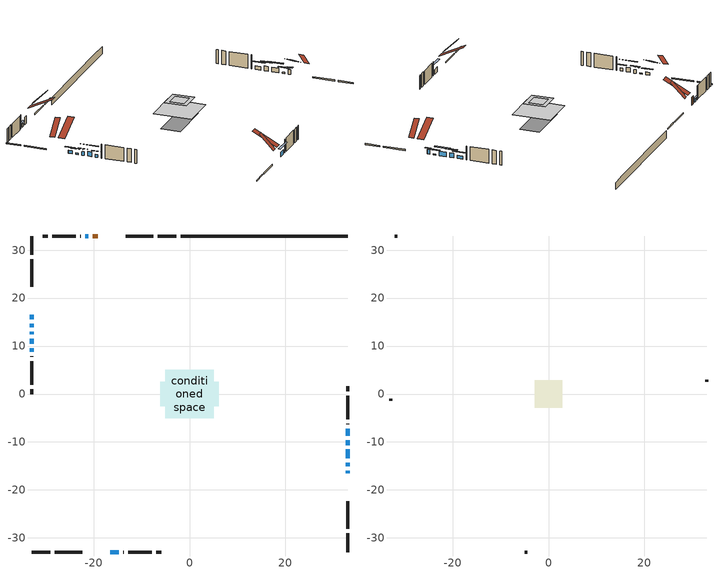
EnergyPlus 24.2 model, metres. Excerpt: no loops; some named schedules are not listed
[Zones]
conditioned space
 floor adiabatic (AdiabaticFloorConstruction): -5.02,-5.02 -5.02,5.02 5.02,5.02 5.02,-5.02 z1.53
 floor foundation (Slab1 construction): -6.1,-2.59 -6.1,2.59 6.1,2.59 6.1,-2.59 z-1.63
 wall outside (RimJoist1 construction): -2.73,32.95 -6.6,32.95 / -32.95,-32.95 -29.08,-32.95 / -32.95,32.95 -32.95,29.08 / 32.95,-32.95 32.95,-29.08 z0.31:0.61
 wall outside (RimJoist2 construction): -7.53,32.95 -13.26,32.95 / -28.15,-32.95 -22.41,-32.95 / -32.95,28.15 -32.95,22.41 / 32.95,-28.15 32.95,-22.41 z0.31:0.61
 wall outside (AdiabaticWallConstruction 1): -19.16,32.95 -20.16,32.95 z0.31:2.34
 wall outside (AdiabaticWallConstruction): 32.95,-16.52 32.95,-15.96 z0.31:1.58; -32.95,16.52 -32.95,15.59 / -21.09,32.95 -21.79,32.95 z0.31:1.06; 32.95,-15.03 32.95,-14.32 / -32.95,14.66 -32.95,13.95 z0.31:0.62; -32.95,13.02 -32.95,12.41 z0.31:1.23; 32.95,-13.39 32.95,-11.57 / 32.95,-10.65 32.95,-9.63 / -32.95,11.48 -32.95,10.45 / -16.52,-32.95 -14.71,-32.95 z0.31:1.52; -32.95,9.53 -32.95,8.8 z0.31:1.1; 32.95,-8.7 32.95,-7.23 z0.31:1.17
 wall outside (Wall1 construction): -22.71,32.95 -22.78,32.95 / -13.78,-32.95 -13.71,-32.95 / -32.95,7.87 -32.95,7.8 / 32.95,-6.3 32.95,-6.23 z0.31:3.97
 wall outside (Wall2 construction): -23.71,32.95 -28.62,32.95 / -12.78,-32.95 -7.87,-32.95 / -32.95,6.87 -32.95,1.96 / 32.95,-5.3 32.95,-0.39 z0.31:3.97
 wall outside (Wall3 construction): -29.55,32.95 -30.6,32.95 / -6.95,-32.95 -5.9,-32.95 / -32.95,1.03 -32.95,-0.02 / 32.95,0.54 32.95,1.59 z0.31:3.97
 wall foundation (FoundationWall1 construction): -1.8,32.95,-1.63 -1.8,32.95,0.31 29.48,32.95,0.31 29.48,32.95,0.19 32.95,32.95,0.19 32.95,32.95,-1.63
 window (WindowConstruction 8): 32.95,-16.52 32.95,-15.96 z0.31:1.58
 window (WindowConstruction 7): -32.95,16.52 -32.95,15.59 z0.31:1.06
 window (WindowConstruction 10): 32.95,-15.03 32.95,-14.32 z0.31:0.61
 window (WindowConstruction 11): -32.95,14.66 -32.95,13.95 z0.31:0.61
 window (WindowConstruction 9): -32.95,13.02 -32.95,12.41 z0.31:1.22
 window (WindowConstruction): 32.95,-13.39 32.95,-11.57 z0.31:1.52
 window (WindowConstruction 1): 32.95,-10.64 32.95,-9.63 z0.31:1.52
 window (WindowConstruction 2): -32.95,11.48 -32.95,10.45 z0.31:1.52
 window (WindowConstruction 3): -32.95,9.52 -32.95,8.8 z0.31:1.1
 window (WindowConstruction 4): -21.09,32.95 -21.78,32.95 z0.31:1.06
 window (WindowConstruction 5): -16.52,-32.95 -14.71,-32.95 z0.31:1.52
 window (WindowConstruction 6): 32.95,-8.7 32.95,-7.23 z0.31:1.17
 door (Door): -19.16,32.95 -20.16,32.95 z0.31:2.34
 ceiling adiabatic (AdiabaticFloorConstruction): 5.02,-5.02 5.02,5.02 -5.02,5.02 -5.02,-5.02 z1.53
 roof outside (Roof1 construction): -15.5,32.95,3.97 -15.5,29.24,7.68 -14.19,29.24,7.68 -14.19,32.95,3.97; -20.17,-32.95,3.97 -20.17,-29.24,7.68 -21.49,-29.24,7.68 -21.49,-32.95,3.97; -32.95,20.17,3.97 -29.24,20.17,7.68 -29.24,21.49,7.68 -32.95,21.49,3.97; 32.95,-20.17,3.97 29.24,-20.17,7.68 29.24,-21.49,7.68 32.95,-21.49,3.97
attic - vented
 floor to conditioned space (Floor1 construction Reversed): -1.83,-1.83 -1.83,1.83 1.83,1.83 1.83,-1.83 z3.97
 floor to conditioned space (Floor2 construction Reversed): -2.87,-2.87 -2.87,2.87 2.87,2.87 2.87,-2.87 z3.97
 wall outside (Wall4 construction): -31.53,32.95 -32.02,32.95 / -4.97,-32.95 -4.48,-32.95 / -32.95,-0.94 -32.95,-1.44 / 32.95,2.51 32.95,3.01 z0.31:3.97
 roof outside (Roof2 construction): -18.23,32.95,3.97 -18.23,26.51,7.19 -16.43,26.51,7.19 -16.43,32.95,3.97; -17.44,-32.95,3.97 -17.44,-26.51,7.19 -19.24,-26.51,7.19 -19.24,-32.95,3.97; -32.95,17.44,3.97 -26.51,17.44,7.19 -26.51,19.24,7.19 -32.95,19.24,3.97; 32.95,-17.44,3.97 26.51,-17.44,7.19 26.51,-19.24,7.19 32.95,-19.24,3.97
shading: 32.95,-15.48 32.95,-16.99 33.46,-16.99 33.46,-15.48 z2.06; -32.95,14.68 -32.95,17.43 -33.2,17.43 -33.2,14.68 z1.97; 32.95,-13.1 32.95,-16.25 33.46,-16.25 33.46,-13.1 z1.83; -32.95,12.73 -32.95,15.88 -33.2,15.88 -33.2,12.73 z1.83; -32.95,11.5 -32.95,13.93 -33.2,13.93 -33.2,11.5 z2.14; 32.95,-10.35 32.95,-14.61 33.46,-14.61 33.46,-10.35 z2.74; 32.95,-8.56 32.95,-11.71 33.46,-11.71 33.46,-8.56 z2.59; -32.95,8.62 -32.95,13.31 -33.2,13.31 -33.2,8.62 z3.35; -32.95,7.89 -32.95,10.43 -33.2,10.43 -33.2,7.89 z2.01; -22.29,32.95 -20.58,32.95 -20.58,33.36 -22.29,33.36 z1.57; -13.19,-32.95 -18.04,-32.95 -18.04,-33.46 -13.19,-33.46 z3.04; 32.95,-6.16 32.95,-9.77 33.46,-9.77 33.46,-6.16 z2.24
[Building]
Building 1: Terrain=Suburbs
[Site:Location]
Moncton Intl AP_NB: Latitude {deg}=46.11; Longitude {deg}=-64.68; Time Zone {hr}=-4; Elevation {m}=71; Keep Site Location Information=Yes
[Site:GroundTemperature:Shallow]
1.33672, -0.726403, -0.891626, 0.0874321, 4.0178, 7.92987, 11.3214, 13.4699, 13.6524, 11.905, 8.59993, 4.80787
[Site:WaterMainsTemperature]
Calculation Method=Schedule; Temperature Schedule=mains temperature schedule
[Material] Roughness=Rough; Thermal Absorptance=0.9
Name | Thickness {m} | Conductivity {W/m-K} | Density {kg/m3} | Specific Heat {J/kg-K} | Solar Absorptance | Visible Absorptance
asphalt or fiberglass shingles | 0.00635 | 0.162714 | 1121.4 | 1465.45 | 0.4 | 0.4
ceiling loosefill ins | 0.254 | 0.0480833 | 16.02 | 1046.75 | 0.7 | 0.7
ceiling stud and cavity | 0.1397 | 0.23063 | 65.682 | 1177.47 | 0.7 | 0.7
ceiling stud and cavity 1 | 0.1397 | 0.165977 | 65.682 | 1177.47 | 0.7 | 0.7
concrete 4.0 in. | 0.1016 | 1.803125 | 2242.8 | 837.4 | 0.7 | 0.7
concrete 8.0 in. | 0.2032 | 1.803125 | 2242.8 | 837.4 | 0.7 | 0.7
door material | 0.04445 | 0.0451087 | 512.64 | 1214.23 | 0.7 | 0.7
floor covering | 0.0127 | 0.0433444 | 54.468 | 1339.84 | 0.6 | 0.6
floor rigid ins; wall rigid ins | 0.512978 | 0.029427 | 32.04 | 1214.23 | 0.7 | 0.7
floor stud and cavity | 0.1397 | 1.75129 | 37.0049 | 1207.88 | 0.7 | 0.7
furniture material conditioned space 1 | 0.1524 | 0.115458 | 640.8 | 1214.23 | 0.6 | 0.6
gypsum board | 0.0127 | 0.160291 | 801 | 837.4 | 0.6 | 0.6
osb sheathing 0.5 in. | 0.0127 | 0.115458 | 512.64 | 1214.23 | 0.7 | 0.7
osb sheathing 0.75 in. | 0.01905 | 0.115458 | 512.64 | 1214.23 | 0.7 | 0.7
osb sheathing 2.0 in. | 0.0508 | 0.115458 | 512.64 | 1214.23 | 0.7 | 0.7
rim joist stud and cavity | 0.0508 | 0.028548 | 125.044 | 1163.47 | 0.6 | 0.6
roof rigid ins | 0.051816 | 0.029427 | 32.04 | 1214.23 | 0.7 | 0.7
roof stud and cavity | 0.2032 | 0.215525 | 78.34581 | 1123.46 | 0.7 | 0.7
wall stud and cavity | 0.1397 | 0.117192 | 139.0536 | 1170.24 | 0.7 | 0.7
wall stud and cavity 1 | 0.1397 | 0.0924691 | 139.0536 | 1170.24 | 0.7 | 0.7
wall stud and cavity 2 | 0.1397 | 0.0918269 | 139.0536 | 1170.24 | 0.7 | 0.7
wall stud and cavity 3 | 0.0889 | 6.1454 | 50.32683 | 1063.81 | 0.6 | 0.6
wall stud and cavity 4 | 0.0889 | 0.380278 | 52.3479 | 1209.89 | 0.7 | 0.7
wall stud and cavity 5 | 0.0889 | 0.391764 | 83.0341 | 1211.67 | 0.7 | 0.7
wood siding | 0.0254 | 0.102417 | 544.68 | 1172.36 | 0.4 | 0.4
wood siding 1 | 0.00254 | 0.102417 | 544.68 | 1172.36 | 0.4 | 0.4
wood siding 2; wood siding 3; wood siding 4 | 0.0254 | 0.102417 | 544.68 | 1172.36 | 0.7 | 0.7
[WindowMaterial:SimpleGlazingSystem]
Name | U-Factor {W/m2-K} | Solar Heat Gain Coefficient
WindowMaterial | 1.9555 | 0.58
WindowMaterial 1 | 2.010012 | 0.55
WindowMaterial 2 | 2.00888 | 0.55
WindowMaterial 3 | 2.10881 | 0.48
WindowMaterial 4 | 3.0542 | 0.45
WindowMaterial 5 | 2.01455 | 0.54
WindowMaterial 6 | 2.08212 | 0.5
WindowMaterial 7 | 2.975272 | 0.61
WindowMaterial 8 | 2.97868 | 0.61
WindowMaterial 9 | 3.068959 | 0.31
[Construction]
AdiabaticFloorConstruction: floor stud and cavity, floor rigid ins, osb sheathing 0.75 in., floor covering
AdiabaticWallConstruction: wood siding 3, wall rigid ins, wall stud and cavity 4, gypsum board
AdiabaticWallConstruction 1: wood siding 4, wall rigid ins, wall stud and cavity 4, gypsum board
Door: door material
Floor1 construction Reversed: gypsum board, ceiling stud and cavity, ceiling loosefill ins
Floor2 construction Reversed: gypsum board, ceiling stud and cavity 1, ceiling loosefill ins
FoundationWall1 construction: concrete 8.0 in.
furniture construction conditioned space 1: furniture material conditioned space 1
PartitionWallConstruction: gypsum board, wall stud and cavity 5, gypsum board
RimJoist1 construction; RimJoist2 construction: wood siding 2, osb sheathing 2.0 in., rim joist stud and cavity
Roof1 construction: asphalt or fiberglass shingles, roof rigid ins, osb sheathing 0.75 in., roof stud and cavity, gypsum board
Roof2 construction: asphalt or fiberglass shingles
Slab1 construction: concrete 4.0 in.
Wall1 construction: wood siding, osb sheathing 0.5 in., wall stud and cavity, gypsum board
Wall2 construction: wood siding, osb sheathing 0.5 in., wall stud and cavity 1, gypsum board
Wall3 construction: wood siding, osb sheathing 0.5 in., wall stud and cavity 2, gypsum board
Wall4 construction: wood siding 1, wall stud and cavity 3
WindowConstruction; WindowConstruction 5: WindowMaterial
WindowConstruction 1: WindowMaterial 1
WindowConstruction 10; WindowConstruction 11: WindowMaterial 9
WindowConstruction 2: WindowMaterial 2
WindowConstruction 3: WindowMaterial 3
WindowConstruction 4: WindowMaterial 4
WindowConstruction 6: WindowMaterial 5
WindowConstruction 7: WindowMaterial 6
WindowConstruction 8: WindowMaterial 7
WindowConstruction 9: WindowMaterial 8
[Zone] Multiplier=1; Part of Total Floor Area=Yes
Name | Volume {m3}
attic - vented | 23.5048
conditioned space | 360.8
[Space]
Name | Zone | Volume {m3}
attic - vented 1 | attic - vented | 23.5048
conditioned space 1 | conditioned space | 360.8
[ZoneInfiltration:EffectiveLeakageArea]
infil attic - vented 1: Zone or Space=attic - vented 1; Schedule=Always On Discrete; Effective Air Leakage Area {cm2}=1635.18; Stack Coefficient=0.000478162; Wind Coefficient=1.47743e-05
[ZoneMixing]
whole house fan mix: Zone or Space=attic - vented; Schedule=Always On Continuous; Design Flow Rate Calculation Method=Flow/Zone; Design Flow Rate {m3/s}=0; Source Zone or Space=conditioned space
[SurfaceProperty:ExposedFoundationPerimeter]
Slab1: Exposed Perimeter Calculation Method=TotalExposedPerimeter; Total Exposed Perimeter {m}=34.748
[InternalMass] Zone or ZoneList=conditioned space; Space or SpaceList=conditioned space 1
Name | Construction | Surface Area {m2}
furniture mass conditioned space 1 | furniture construction conditioned space 1 | 65.5202
partition wall mass | PartitionWallConstruction | 163.8
[Lights]
interior lighting: Zone or ZoneList or Space or SpaceList=conditioned space 1; Schedule=interior lighting schedule; Design Level Calculation Method=LightingLevel; Lighting Level {W}=343.2; Return Air Fraction=0; Fraction Radiant=0.6; Fraction Visible=0.2; Fraction Replaceable=1
[People]
occupants: Zone or ZoneList or Space or SpaceList=conditioned space 1; Number of People Schedule=occupants schedule; Number of People Calculation Method=People; Number of People=3; Fraction Radiant=0.314171; Sensible Heat Fraction=0.56303; Activity Level Schedule=occupants activity schedule; Carbon Dioxide Generation Rate {m3/s-W}=0; Enable ASHRAE 55 Comfort Warnings=No; Mean Radiant Temperature Calculation Type=EnclosureAveraged
[ElectricEquipment] Zone or ZoneList or Space or SpaceList=conditioned space 1; Design Level Calculation Method=EquipmentLevel
Name | Schedule | Design Level {W} | Fraction Latent | Fraction Radiant | Fraction Lost
clothes dryer | clothes dryer schedule | 140.772 | 0.015 | 0.081 | 0.85
clothes washer | clothes washer schedule | 32.1985 | 0.03 | 0.162 | 0.7
cooking range | cooking range schedule | 215.147 | 0.08 | 0.432 | 0.2
dishwasher | dishwasher schedule | 66.8632 | 0.3 | 0.18 | 0.4
fridge | fridge schedule | 72.9452 | 0 | 0.6 | 0
mech vent house fan | mech vent house fan schedule | 0 | 0 | 0 | 1
mech vent house fan cfis | mech vent house fan cfis schedule | 0 | 0 | 0 | 0
misc plug loads | misc plug loads schedule | 494.7 | 0.045 | 0.513 | 0.1
whole house fan | Always On Discrete | 0 | 0 | 0 | 1
[OtherEquipment] Zone or ZoneList or Space or SpaceList=conditioned space 1; Design Level Calculation Method=EquipmentLevel
Name | Fuel Type | Schedule | Design Level {W} | Fraction Latent | Fraction Radiant | Fraction Lost
clothes dryer 1 | Electricity | clothes dryer schedule | 0 | 0.015 | 0.081 | 0.85
cooking range 1 | Electricity | cooking range schedule | 0 | 0.08 | 0.432 | 0.2
general water use latent | None | general water use schedule | 62.594 | 1 | 0 | 0
general water use sensible | None | general water use schedule | -61.6891 | 0 | 0.6 | 0
mech vent house fan latent load | None | Always On Discrete | 0 | 1 | 0 | 0
mech vent house fan sensible load | None | Always On Discrete | 0 | 0 | 0 | 0
water heater energy adjustment1 | Electricity | Always On Discrete | 0.01 | 0 | 0 | 1
[ZoneInfiltration:DesignFlowRate] Zone or ZoneList or Space or SpaceList=conditioned space 1; Schedule=Always On Discrete; Design Flow Rate Calculation Method=Flow/Zone; Design Flow Rate {m3/s}=0
infil flow; natural vent flow; whole house fan flow
[ZoneControl:Thermostat]
conditioned space Thermostat: Zone or ZoneList=conditioned space; Control Type Schedule=conditioned space Thermostat Schedule; Control 1=conditioned space temperature setpoint; Temperature Difference Between Cutout And Setpoint {deltaC}=0
[ThermostatSetpoint:DualSetpoint]
conditioned space temperature setpoint: Heating Setpoint Temperature Schedule=heating setpoint; Cooling Setpoint Temperature Schedule=cooling setpoint
[Zone equipment]
conditioned space: electric baseboard
[Foundation:Kiva]
Foundation Kiva 1: Initial Indoor Air Temperature {C}=18; Wall Height Above Grade {m}=0.309982; Wall Depth Below Slab {m}=0.2032
[Foundation:Kiva:Settings]
Soil Conductivity {W/m-K}=0.849921; Soil Density {kg/m3}=1842.3; Soil Specific Heat {J/kg-K}=418.7; Ground Solar Absorptivity=0.9; Ground Thermal Absorptivity=0.9; Ground Surface Roughness {m}=0.03; Far-Field Width {m}=40; Deep-Ground Boundary Condition=ZeroFlux; Deep-Ground Depth {m}=40; Minimum Cell Dimension {m}=0.2; Maximum Cell Growth Coefficient=3; Simulation Timestep=Timestep
[Exterior:Lights]
exterior lighting: Schedule=exterior lighting schedule; Design Level {W}=75.6
[EnergyManagementSystem:Sensor] Output:Variable or Output:Meter Index Key=conditioned space
Name | Output:Variable or Output:Meter
conditioned_space_clg_unmet_s | Zone Cooling Setpoint Not Met Time
conditioned_space_htg_unmet_s | Zone Heating Setpoint Not Met Time
fridge_tin_s; tin_s; tin_s_1 | Zone Mean Air Temperature
tout_s | Zone Outdoor Air Drybulb Temperature
win_s | Zone Air Humidity Ratio
[Schedule:Constant]
Name | Hourly Value
Always On Continuous; mech vent house fan schedule; mech vent house fan cfis schedule; Always On Discrete | 1
occupants activity schedule | 117.228
fridge schedule | 0
[Schedule:Week:Daily]
interior lighting schedule Week Rule - Jan1-Jan27: interior lighting schedule day, interior lighting schedule day, interior lighting schedule day, interior lighting schedule day, interior lighting schedule day, interior lighting schedule day, interior lighting schedule day, interior lighting schedule default day, interior lighting schedule default day, interior lighting schedule default day, interior lighting schedule default day, interior lighting schedule default day
interior lighting schedule Week Rule - Jan28-Feb3: interior lighting schedule day, interior lighting schedule day, interior lighting schedule day, interior lighting schedule day, interior lighting schedule day 1, interior lighting schedule day 1, interior lighting schedule day 1, interior lighting schedule default day, interior lighting schedule default day, interior lighting schedule default day, interior lighting schedule default day, interior lighting schedule default day
interior lighting schedule Week Rule - Feb4-Feb24: interior lighting schedule day 1, interior lighting schedule day 1, interior lighting schedule day 1, interior lighting schedule day 1, interior lighting schedule day 1, interior lighting schedule day 1, interior lighting schedule day 1, interior lighting schedule default day, interior lighting schedule default day, interior lighting schedule default day, interior lighting schedule default day, interior lighting schedule default day
interior lighting schedule Week Rule - Feb25-Mar3: interior lighting schedule day 1, interior lighting schedule day 1, interior lighting schedule day 1, interior lighting schedule day 1, interior lighting schedule day 2, interior lighting schedule day 2, interior lighting schedule day 2, interior lighting schedule default day, interior lighting schedule default day, interior lighting schedule default day, interior lighting schedule default day, interior lighting schedule default day
interior lighting schedule Week Rule - Mar4-Mar31: interior lighting schedule day 2, interior lighting schedule day 2, interior lighting schedule day 2, interior lighting schedule day 2, interior lighting schedule day 2, interior lighting schedule day 2, interior lighting schedule day 2, interior lighting schedule default day, interior lighting schedule default day, interior lighting schedule default day, interior lighting schedule default day, interior lighting schedule default day
interior lighting schedule Week Rule - Apr1-Apr28: interior lighting schedule day 3, interior lighting schedule day 3, interior lighting schedule day 3, interior lighting schedule day 3, interior lighting schedule day 3, interior lighting schedule day 3, interior lighting schedule day 3, interior lighting schedule default day, interior lighting schedule default day, interior lighting schedule default day, interior lighting schedule default day, interior lighting schedule default day
interior lighting schedule Week Rule - Apr29-May5: interior lighting schedule day 3, interior lighting schedule day 3, interior lighting schedule day 4, interior lighting schedule day 4, interior lighting schedule day 4, interior lighting schedule day 4, interior lighting schedule day 4, interior lighting schedule default day, interior lighting schedule default day, interior lighting schedule default day, interior lighting schedule default day, interior lighting schedule default day
interior lighting schedule Week Rule - May6-May26: interior lighting schedule day 4, interior lighting schedule day 4, interior lighting schedule day 4, interior lighting schedule day 4, interior lighting schedule day 4, interior lighting schedule day 4, interior lighting schedule day 4, interior lighting schedule default day, interior lighting schedule default day, interior lighting schedule default day, interior lighting schedule default day, interior lighting schedule default day
interior lighting schedule Week Rule - May27-Jun2: interior lighting schedule day 4, interior lighting schedule day 4, interior lighting schedule day 4, interior lighting schedule day 4, interior lighting schedule day 4, interior lighting schedule day 5, interior lighting schedule day 5, interior lighting schedule default day, interior lighting schedule default day, interior lighting schedule default day, interior lighting schedule default day, interior lighting schedule default day
interior lighting schedule Week Rule - Jun3-Jun30: interior lighting schedule day 5, interior lighting schedule day 5, interior lighting schedule day 5, interior lighting schedule day 5, interior lighting schedule day 5, interior lighting schedule day 5, interior lighting schedule day 5, interior lighting schedule default day, interior lighting schedule default day, interior lighting schedule default day, interior lighting schedule default day, interior lighting schedule default day
interior lighting schedule Week Rule - Jul1-Jul28: interior lighting schedule day 6, interior lighting schedule day 6, interior lighting schedule day 6, interior lighting schedule day 6, interior lighting schedule day 6, interior lighting schedule day 6, interior lighting schedule day 6, interior lighting schedule default day, interior lighting schedule default day, interior lighting schedule default day, interior lighting schedule default day, interior lighting schedule default day
interior lighting schedule Week Rule - Jul29-Aug4: interior lighting schedule day 6, interior lighting schedule day 6, interior lighting schedule day 6, interior lighting schedule day 7, interior lighting schedule day 7, interior lighting schedule day 7, interior lighting schedule day 7, interior lighting schedule default day, interior lighting schedule default day, interior lighting schedule default day, interior lighting schedule default day, interior lighting schedule default day
interior lighting schedule Week Rule - Aug5-Aug25: interior lighting schedule day 7, interior lighting schedule day 7, interior lighting schedule day 7, interior lighting schedule day 7, interior lighting schedule day 7, interior lighting schedule day 7, interior lighting schedule day 7, interior lighting schedule default day, interior lighting schedule default day, interior lighting schedule default day, interior lighting schedule default day, interior lighting schedule default day
interior lighting schedule Week Rule - Aug26-Sep1: interior lighting schedule day 7, interior lighting schedule day 7, interior lighting schedule day 7, interior lighting schedule day 7, interior lighting schedule day 7, interior lighting schedule day 7, interior lighting schedule day 8, interior lighting schedule default day, interior lighting schedule default day, interior lighting schedule default day, interior lighting schedule default day, interior lighting schedule default day
interior lighting schedule Week Rule - Sep2-Sep29: interior lighting schedule day 8, interior lighting schedule day 8, interior lighting schedule day 8, interior lighting schedule day 8, interior lighting schedule day 8, interior lighting schedule day 8, interior lighting schedule day 8, interior lighting schedule default day, interior lighting schedule default day, interior lighting schedule default day, interior lighting schedule default day, interior lighting schedule default day
interior lighting schedule Week Rule - Sep30-Oct6: interior lighting schedule day 8, interior lighting schedule day 9, interior lighting schedule day 9, interior lighting schedule day 9, interior lighting schedule day 9, interior lighting schedule day 9, interior lighting schedule day 9, interior lighting schedule default day, interior lighting schedule default day, interior lighting schedule default day, interior lighting schedule default day, interior lighting schedule default day
interior lighting schedule Week Rule - Oct7-Oct27: interior lighting schedule day 9, interior lighting schedule day 9, interior lighting schedule day 9, interior lighting schedule day 9, interior lighting schedule day 9, interior lighting schedule day 9, interior lighting schedule day 9, interior lighting schedule default day, interior lighting schedule default day, interior lighting schedule default day, interior lighting schedule default day, interior lighting schedule default day
interior lighting schedule Week Rule - Oct28-Nov3: interior lighting schedule day 9, interior lighting schedule day 9, interior lighting schedule day 9, interior lighting schedule day 9, interior lighting schedule day 10, interior lighting schedule day 10, interior lighting schedule day 10, interior lighting schedule default day, interior lighting schedule default day, interior lighting schedule default day, interior lighting schedule default day, interior lighting schedule default day
interior lighting schedule Week Rule - Nov4-Nov24: interior lighting schedule day 10, interior lighting schedule day 10, interior lighting schedule day 10, interior lighting schedule day 10, interior lighting schedule day 10, interior lighting schedule day 10, interior lighting schedule day 10, interior lighting schedule default day, interior lighting schedule default day, interior lighting schedule default day, interior lighting schedule default day, interior lighting schedule default day
interior lighting schedule Week Rule - Nov25-Dec1: interior lighting schedule day 10, interior lighting schedule day 10, interior lighting schedule day 10, interior lighting schedule day 10, interior lighting schedule day 10, interior lighting schedule day 10, interior lighting schedule day 11, interior lighting schedule default day, interior lighting schedule default day, interior lighting schedule default day, interior lighting schedule default day, interior lighting schedule default day
interior lighting schedule Week Rule - Dec2-Dec31: interior lighting schedule day 11, interior lighting schedule day 11, interior lighting schedule day 11, interior lighting schedule day 11, interior lighting schedule day 11, interior lighting schedule day 11, interior lighting schedule day 11, interior lighting schedule default day, interior lighting schedule default day, interior lighting schedule default day, interior lighting schedule default day, interior lighting schedule default day
occupants schedule Week Rule - Jan1-Dec31: occupants schedule day, occupants schedule day, occupants schedule day, occupants schedule day, occupants schedule day, occupants schedule day, occupants schedule day, occupants schedule default day, occupants schedule default day, occupants schedule default day, occupants schedule default day, occupants schedule default day
clothes dryer schedule Week Rule - Jan1-Dec31: clothes dryer schedule day, clothes dryer schedule day, clothes dryer schedule day, clothes dryer schedule day, clothes dryer schedule day, clothes dryer schedule day, clothes dryer schedule day, clothes dryer schedule default day, clothes dryer schedule default day, clothes dryer schedule default day, clothes dryer schedule default day, clothes dryer schedule default day
clothes washer schedule Week Rule - Jan1-Dec31: clothes washer schedule day, clothes washer schedule day, clothes washer schedule day, clothes washer schedule day, clothes washer schedule day, clothes washer schedule day, clothes washer schedule day, clothes washer schedule default day, clothes washer schedule default day, clothes washer schedule default day, clothes washer schedule default day, clothes washer schedule default day
cooking range schedule Week Rule - Jan1-Dec31: cooking range schedule day, cooking range schedule day, cooking range schedule day, cooking range schedule day, cooking range schedule day, cooking range schedule day, cooking range schedule day, cooking range schedule default day, cooking range schedule default day, cooking range schedule default day, cooking range schedule default day, cooking range schedule default day
dishwasher schedule Week Rule - Jan1-Dec31: dishwasher schedule day, dishwasher schedule day, dishwasher schedule day, dishwasher schedule day, dishwasher schedule day, dishwasher schedule day, dishwasher schedule day, dishwasher schedule default day, dishwasher schedule default day, dishwasher schedule default day, dishwasher schedule default day, dishwasher schedule default day
misc plug loads schedule Week Rule - Jan1-Dec31: misc plug loads schedule day, misc plug loads schedule day, misc plug loads schedule day, misc plug loads schedule day, misc plug loads schedule day, misc plug loads schedule day, misc plug loads schedule day, misc plug loads schedule default day, misc plug loads schedule default day, misc plug loads schedule default day, misc plug loads schedule default day, misc plug loads schedule default day
general water use schedule Week Rule - Jan1-Dec31: general water use schedule day, general water use schedule day, general water use schedule day, general water use schedule day, general water use schedule day, general water use schedule day, general water use schedule day, general water use schedule default day, general water use schedule default day, general water use schedule default day, general water use schedule default day, general water use schedule default day
exterior lighting schedule Week Rule - Jan1-Jan27: exterior lighting schedule day, exterior lighting schedule day, exterior lighting schedule day, exterior lighting schedule day, exterior lighting schedule day, exterior lighting schedule day, exterior lighting schedule day, exterior lighting schedule default day, exterior lighting schedule default day, exterior lighting schedule default day, exterior lighting schedule default day, exterior lighting schedule default day
exterior lighting schedule Week Rule - Jan28-Feb3: exterior lighting schedule day, exterior lighting schedule day, exterior lighting schedule day, exterior lighting schedule day, exterior lighting schedule day 1, exterior lighting schedule day 1, exterior lighting schedule day 1, exterior lighting schedule default day, exterior lighting schedule default day, exterior lighting schedule default day, exterior lighting schedule default day, exterior lighting schedule default day
exterior lighting schedule Week Rule - Feb4-Feb24: exterior lighting schedule day 1, exterior lighting schedule day 1, exterior lighting schedule day 1, exterior lighting schedule day 1, exterior lighting schedule day 1, exterior lighting schedule day 1, exterior lighting schedule day 1, exterior lighting schedule default day, exterior lighting schedule default day, exterior lighting schedule default day, exterior lighting schedule default day, exterior lighting schedule default day
exterior lighting schedule Week Rule - Feb25-Mar3: exterior lighting schedule day 1, exterior lighting schedule day 1, exterior lighting schedule day 1, exterior lighting schedule day 1, exterior lighting schedule day 2, exterior lighting schedule day 2, exterior lighting schedule day 2, exterior lighting schedule default day, exterior lighting schedule default day, exterior lighting schedule default day, exterior lighting schedule default day, exterior lighting schedule default day
exterior lighting schedule Week Rule - Mar4-Mar31: exterior lighting schedule day 2, exterior lighting schedule day 2, exterior lighting schedule day 2, exterior lighting schedule day 2, exterior lighting schedule day 2, exterior lighting schedule day 2, exterior lighting schedule day 2, exterior lighting schedule default day, exterior lighting schedule default day, exterior lighting schedule default day, exterior lighting schedule default day, exterior lighting schedule default day
exterior lighting schedule Week Rule - Apr1-Apr28: exterior lighting schedule day 3, exterior lighting schedule day 3, exterior lighting schedule day 3, exterior lighting schedule day 3, exterior lighting schedule day 3, exterior lighting schedule day 3, exterior lighting schedule day 3, exterior lighting schedule default day, exterior lighting schedule default day, exterior lighting schedule default day, exterior lighting schedule default day, exterior lighting schedule default day
exterior lighting schedule Week Rule - Apr29-May5: exterior lighting schedule day 3, exterior lighting schedule day 3, exterior lighting schedule day 4, exterior lighting schedule day 4, exterior lighting schedule day 4, exterior lighting schedule day 4, exterior lighting schedule day 4, exterior lighting schedule default day, exterior lighting schedule default day, exterior lighting schedule default day, exterior lighting schedule default day, exterior lighting schedule default day
exterior lighting schedule Week Rule - May6-May26: exterior lighting schedule day 4, exterior lighting schedule day 4, exterior lighting schedule day 4, exterior lighting schedule day 4, exterior lighting schedule day 4, exterior lighting schedule day 4, exterior lighting schedule day 4, exterior lighting schedule default day, exterior lighting schedule default day, exterior lighting schedule default day, exterior lighting schedule default day, exterior lighting schedule default day
exterior lighting schedule Week Rule - May27-Jun2: exterior lighting schedule day 4, exterior lighting schedule day 4, exterior lighting schedule day 4, exterior lighting schedule day 4, exterior lighting schedule day 4, exterior lighting schedule day 5, exterior lighting schedule day 5, exterior lighting schedule default day, exterior lighting schedule default day, exterior lighting schedule default day, exterior lighting schedule default day, exterior lighting schedule default day
exterior lighting schedule Week Rule - Jun3-Jun30: exterior lighting schedule day 5, exterior lighting schedule day 5, exterior lighting schedule day 5, exterior lighting schedule day 5, exterior lighting schedule day 5, exterior lighting schedule day 5, exterior lighting schedule day 5, exterior lighting schedule default day, exterior lighting schedule default day, exterior lighting schedule default day, exterior lighting schedule default day, exterior lighting schedule default day
exterior lighting schedule Week Rule - Jul1-Jul28: exterior lighting schedule day 6, exterior lighting schedule day 6, exterior lighting schedule day 6, exterior lighting schedule day 6, exterior lighting schedule day 6, exterior lighting schedule day 6, exterior lighting schedule day 6, exterior lighting schedule default day, exterior lighting schedule default day, exterior lighting schedule default day, exterior lighting schedule default day, exterior lighting schedule default day
exterior lighting schedule Week Rule - Jul29-Aug4: exterior lighting schedule day 6, exterior lighting schedule day 6, exterior lighting schedule day 6, exterior lighting schedule day 7, exterior lighting schedule day 7, exterior lighting schedule day 7, exterior lighting schedule day 7, exterior lighting schedule default day, exterior lighting schedule default day, exterior lighting schedule default day, exterior lighting schedule default day, exterior lighting schedule default day
exterior lighting schedule Week Rule - Aug5-Aug25: exterior lighting schedule day 7, exterior lighting schedule day 7, exterior lighting schedule day 7, exterior lighting schedule day 7, exterior lighting schedule day 7, exterior lighting schedule day 7, exterior lighting schedule day 7, exterior lighting schedule default day, exterior lighting schedule default day, exterior lighting schedule default day, exterior lighting schedule default day, exterior lighting schedule default day
exterior lighting schedule Week Rule - Aug26-Sep1: exterior lighting schedule day 7, exterior lighting schedule day 7, exterior lighting schedule day 7, exterior lighting schedule day 7, exterior lighting schedule day 7, exterior lighting schedule day 7, exterior lighting schedule day 8, exterior lighting schedule default day, exterior lighting schedule default day, exterior lighting schedule default day, exterior lighting schedule default day, exterior lighting schedule default day
exterior lighting schedule Week Rule - Sep2-Sep29: exterior lighting schedule day 8, exterior lighting schedule day 8, exterior lighting schedule day 8, exterior lighting schedule day 8, exterior lighting schedule day 8, exterior lighting schedule day 8, exterior lighting schedule day 8, exterior lighting schedule default day, exterior lighting schedule default day, exterior lighting schedule default day, exterior lighting schedule default day, exterior lighting schedule default day
exterior lighting schedule Week Rule - Sep30-Oct6: exterior lighting schedule day 8, exterior lighting schedule day 9, exterior lighting schedule day 9, exterior lighting schedule day 9, exterior lighting schedule day 9, exterior lighting schedule day 9, exterior lighting schedule day 9, exterior lighting schedule default day, exterior lighting schedule default day, exterior lighting schedule default day, exterior lighting schedule default day, exterior lighting schedule default day
[Schedule:Year]
interior lighting schedule: interior lighting schedule Week Rule - Jan1-Jan27, 1, 1, 1, 27, interior lighting schedule Week Rule - Jan28-Feb3, 1, 28, 2, 3, interior lighting schedule Week Rule - Feb4-Feb24, 2, 4, 2, 24, interior lighting schedule Week Rule - Feb25-Mar3, 2, 25, 3, 3, interior lighting schedule Week Rule - Mar4-Mar31, 3, 4, 3, 31, interior lighting schedule Week Rule - Apr1-Apr28, 4, 1, 4, 28, interior lighting schedule Week Rule - Apr29-May5, 4, 29, 5, 5, interior lighting schedule Week Rule - May6-May26, 5, 6, 5, 26, interior lighting schedule Week Rule - May27-Jun2, 5, 27, 6, 2, interior lighting schedule Week Rule - Jun3-Jun30, 6, 3, 6, 30, interior lighting schedule Week Rule - Jul1-Jul28, 7, 1, 7, 28, interior lighting schedule Week Rule - Jul29-Aug4, 7, 29, 8, 4, interior lighting schedule Week Rule - Aug5-Aug25, 8, 5, 8, 25, interior lighting schedule Week Rule - Aug26-Sep1, 8, 26, 9, 1, interior lighting schedule Week Rule - Sep2-Sep29, 9, 2, 9, 29, interior lighting schedule Week Rule - Sep30-Oct6, 9, 30, 10, 6, interior lighting schedule Week Rule - Oct7-Oct27, 10, 7, 10, 27, interior lighting schedule Week Rule - Oct28-Nov3, 10, 28, 11, 3, interior lighting schedule Week Rule - Nov4-Nov24, 11, 4, 11, 24, interior lighting schedule Week Rule - Nov25-Dec1, 11, 25, 12, 1, interior lighting schedule Week Rule - Dec2-Dec31, 12, 2, 12, 31
occupants schedule: occupants schedule Week Rule - Jan1-Dec31, 1, 1, 12, 31
clothes dryer schedule: clothes dryer schedule Week Rule - Jan1-Dec31, 1, 1, 12, 31
clothes washer schedule: clothes washer schedule Week Rule - Jan1-Dec31, 1, 1, 12, 31
cooking range schedule: cooking range schedule Week Rule - Jan1-Dec31, 1, 1, 12, 31
dishwasher schedule: dishwasher schedule Week Rule - Jan1-Dec31, 1, 1, 12, 31
misc plug loads schedule: misc plug loads schedule Week Rule - Jan1-Dec31, 1, 1, 12, 31
general water use schedule: general water use schedule Week Rule - Jan1-Dec31, 1, 1, 12, 31
exterior lighting schedule: exterior lighting schedule Week Rule - Jan1-Jan27, 1, 1, 1, 27, exterior lighting schedule Week Rule - Jan28-Feb3, 1, 28, 2, 3, exterior lighting schedule Week Rule - Feb4-Feb24, 2, 4, 2, 24, exterior lighting schedule Week Rule - Feb25-Mar3, 2, 25, 3, 3, exterior lighting schedule Week Rule - Mar4-Mar31, 3, 4, 3, 31, exterior lighting schedule Week Rule - Apr1-Apr28, 4, 1, 4, 28, exterior lighting schedule Week Rule - Apr29-May5, 4, 29, 5, 5, exterior lighting schedule Week Rule - May6-May26, 5, 6, 5, 26, exterior lighting schedule Week Rule - May27-Jun2, 5, 27, 6, 2, exterior lighting schedule Week Rule - Jun3-Jun30, 6, 3, 6, 30, exterior lighting schedule Week Rule - Jul1-Jul28, 7, 1, 7, 28, exterior lighting schedule Week Rule - Jul29-Aug4, 7, 29, 8, 4, exterior lighting schedule Week Rule - Aug5-Aug25, 8, 5, 8, 25, exterior lighting schedule Week Rule - Aug26-Sep1, 8, 26, 9, 1, exterior lighting schedule Week Rule - Sep2-Sep29, 9, 2, 9, 29, exterior lighting schedule Week Rule - Sep30-Oct6, 9, 30, 10, 6, exterior lighting schedule Week Rule - Oct7-Oct27, 10, 7, 10, 27, exterior lighting schedule Week Rule - Oct28-Nov3, 10, 28, 11, 3, exterior lighting schedule Week Rule - Nov4-Nov24, 11, 4, 11, 24, exterior lighting schedule Week Rule - Nov25-Dec1, 11, 25, 12, 1, exterior lighting schedule Week Rule - Dec2-Dec31, 12, 2, 12, 31
[Schedule:Compact]
conditioned space Thermostat Schedule: Through: 12/31, For: AllDays, Until: 24:00, 4
mains temperature schedule: Through: 01/01, For: AllDays, Until: 24:00, 6.09, Through: 01/02, For: AllDays, Until: 24:00, 6.02167, Through: 01/03, For: AllDays, Until: 24:00, 5.95444, Through: 01/04, For: AllDays, Until: 24:00, 5.88833, Through: 01/05, For: AllDays, Until: 24:00, 5.82333, Through: 01/06, For: AllDays, Until: 24:00, 5.75944, Through: 01/07, For: AllDays, Until: 24:00, 5.69667, Through: 01/08, For: AllDays, Until: 24:00, 5.635, Through: 01/09, For: AllDays, Until: 24:00, 5.57444, Through: 01/10, For: AllDays, Until: 24:00, 5.515, Through: 01/11, For: AllDays, Until: 24:00, 5.45722, Through: 01/12, For: AllDays, Until: 24:00, 5.4, Through: 01/13, For: AllDays, Until: 24:00, 5.34444, Through: 01/14, For: AllDays, Until: 24:00, 5.29, Through: 01/15, For: AllDays, Until: 24:00, 5.23667, Through: 01/16, For: AllDays, Until: 24:00, 5.18444, Through: 01/17, For: AllDays, Until: 24:00, 5.13389, Through: 01/18, For: AllDays, Until: 24:00, 5.085, Through: 01/19, For: AllDays, Until: 24:00, 5.03667, Through: 01/20, For: AllDays, Until: 24:00, 4.99, Through: 01/21, For: AllDays, Until: 24:00, 4.94444, Through: 01/22, For: AllDays, Until: 24:00, 4.90056, Through: 01/23, For: AllDays, Until: 24:00, 4.85833, Through: 01/24, For: AllDays, Until: 24:00, 4.81722, Through: 01/25, For: AllDays, Until: 24:00, 4.77722, Through: 01/26, For: AllDays, Until: 24:00, 4.73889, Through: 01/27, For: AllDays, Until: 24:00, 4.70167, Through: 01/28, For: AllDays, Until: 24:00, 4.66611, Through: 01/29, For: AllDays, Until: 24:00, 4.63222, Through: 01/30, For: AllDays, Until: 24:00, 4.59944, Through: 01/31, For: AllDays, Until: 24:00, 4.56833, Through: 02/01, For: AllDays, Until: 24:00, 4.53889, Through: 02/02, For: AllDays, Until: 24:00, 4.51056, Through: 02/03, For: AllDays, Until: 24:00, 4.48389, Through: 02/04, For: AllDays, Until: 24:00, 4.45889, Through: 02/05, For: AllDays, Until: 24:00, 4.435, Through: 02/06, For: AllDays, Until: 24:00, 4.41278, Through: 02/07, For: AllDays, Until: 24:00, 4.39222, Through: 02/08, For: AllDays, Until: 24:00, 4.37333, Through: 02/09, For: AllDays, Until: 24:00, 4.35556, Through: 02/10, For: AllDays, Until: 24:00, 4.33944, Through: 02/11, For: AllDays, Until: 24:00, 4.325, Through: 02/12, For: AllDays, Until: 24:00, 4.31222, Through: 02/13, For: AllDays, Until: 24:00, 4.30056, Through: 02/14, For: AllDays, Until: 24:00, 4.29056, Through: 02/15, For: AllDays, Until: 24:00, 4.28222, Through: 02/16, For: AllDays, Until: 24:00, 4.27556, Through: 02/17, For: AllDays, Until: 24:00, 4.27056, Through: 02/18, For: AllDays, Until: 24:00, 4.26667, Through: 02/19, For: AllDays, Until: 24:00, 4.265, Through: 02/20, For: AllDays, Until: 24:00, 4.26444, Through: 02/21, For: AllDays, Until: 24:00, 4.26556, Through: 02/22, For: AllDays, Until: 24:00, 4.26833, Through: 02/23, For: AllDays, Until: 24:00, 4.27222, Through: 02/24, For: AllDays, Until: 24:00, 4.27833, Through: 02/25, For: AllDays, Until: 24:00, 4.28556, Through: 02/26, For: AllDays, Until: 24:00, 4.29444, Through: 02/27, For: AllDays, Until: 24:00, 4.305, Through: 02/28, For: AllDays, Until: 24:00, 4.31667, Through: 03/01, For: AllDays, Until: 24:00, 4.33056, Through: 03/02, For: AllDays, Until: 24:00, 4.34556, Through: 03/03, For: AllDays, Until: 24:00, 4.36222, Through: 03/04, For: AllDays, Until: 24:00, 4.38, Through: 03/05, For: AllDays, Until: 24:00, 4.4, Through: 03/06, For: AllDays, Until: 24:00, 4.42111, Through: 03/07, For: AllDays, Until: 24:00, 4.44389, Through: 03/08, For: AllDays, Until: 24:00, 4.46833, Through: 03/09, For: AllDays, Until: 24:00, 4.49389, Through: 03/10, For: AllDays, Until: 24:00, 4.52111, Through: 03/11, For: AllDays, Until: 24:00, 4.55, Through: 03/12, For: AllDays, Until: 24:00, 4.58, Through: 03/13, For: AllDays, Until: 24:00, 4.61167, Through: 03/14, For: AllDays, Until: 24:00, 4.645, Through: 03/15, For: AllDays, Until: 24:00, 4.67944, Through: 03/16, For: AllDays, Until: 24:00, 4.71556, Through: 03/17, For: AllDays, Until: 24:00, 4.75333, Through: 03/18, For: AllDays, Until: 24:00, 4.79222, Through: 03/19, For: AllDays, Until: 24:00, 4.83222, Through: 03/20, For: AllDays, Until: 24:00, 4.87444, Through: 03/21, For: AllDays, Until: 24:00, 4.91722, Through: 03/22, For: AllDays, Until: 24:00, 4.96167, Through: 03/23, For: AllDays, Until: 24:00, 5.00778, Through: 03/24, For: AllDays, Until: 24:00, 5.055, Through: 03/25, For: AllDays, Until: 24:00, 5.10333, Through: 03/26, For: AllDays, Until: 24:00, 5.15333, Through: 03/27, For: AllDays, Until: 24:00, 5.20444, Through: 03/28, For: AllDays, Until: 24:00, 5.25667, Through: 03/29, For: AllDays, Until: 24:00, 5.31056, Through: 03/30, For: AllDays, Until: 24:00, 5.36556, Through: 03/31, For: AllDays, Until: 24:00, 5.42167, Through: 04/01, For: AllDays, Until: 24:00, 5.47889, Through: 04/02, For: AllDays, Until: 24:00, 5.53778, Through: 04/03, For: AllDays, Until: 24:00, 5.59722, Through: 04/04, For: AllDays, Until: 24:00, 5.65833, Through: 04/05, For: AllDays, Until: 24:00, 5.72056, Through: 04/06, For: AllDays, Until: 24:00, 5.78389, Through: 04/07, For: AllDays, Until: 24:00, 5.84833, Through: 04/08, For: AllDays, Until: 24:00, 5.91333, Through: 04/09, For: AllDays, Until: 24:00, 5.98, Through: 04/10, For: AllDays, Until: 24:00, 6.04778, Through: 04/11, For: AllDays, Until: 24:00, 6.11667, Through: 04/12, For: AllDays, Until: 24:00, 6.18611, Through: 04/13, For: AllDays, Until: 24:00, 6.25667, Through: 04/14, For: AllDays, Until: 24:00, 6.32833, Through: 04/15, For: AllDays, Until: 24:00, 6.40111, Through: 04/16, For: AllDays, Until: 24:00, 6.47444, Through: 04/17, For: AllDays, Until: 24:00, 6.54889, Through: 04/18, For: AllDays, Until: 24:00, 6.62444, Through: 04/19, For: AllDays, Until: 24:00, 6.70056, Through: 04/20, For: AllDays, Until: 24:00, 6.77722, Through: 04/21, For: AllDays, Until: 24:00, 6.85556, Through: 04/22, For: AllDays, Until: 24:00, 6.93389, Through: 04/23, For: AllDays, Until: 24:00, 7.01333, Through: 04/24, For: AllDays, Until: 24:00, 7.09333, Through: 04/25, For: AllDays, Until: 24:00, 7.17444, Through: 04/26, For: AllDays, Until: 24:00, 7.25611, Through: 04/27, For: AllDays, Until: 24:00, 7.33833, Through: 04/28, For: AllDays, Until: 24:00, 7.42111, Through: 04/29, For: AllDays, Until: 24:00, 7.505, Through: 04/30, For: AllDays, Until: 24:00, 7.58889, Through: 05/01, For: AllDays, Until: 24:00, 7.67389, Through: 05/02, For: AllDays, Until: 24:00, 7.75889, Through: 05/03, For: AllDays, Until: 24:00, 7.845, Through: 05/04, For: AllDays, Until: 24:00, 7.93111, Through: 05/05, For: AllDays, Until: 24:00, 8.01833, Through: 05/06, For: AllDays, Until: 24:00, 8.10556, Through: 05/07, For: AllDays, Until: 24:00, 8.19333, Through: 05/08, For: AllDays, Until: 24:00, 8.28111, Through: 05/09, For: AllDays, Until: 24:00, 8.36944, Through: 05/10, For: AllDays, Until: 24:00, 8.45833, Through: 05/11, For: AllDays, Until: 24:00, 8.54778, Through: 05/12, For: AllDays, Until: 24:00, 8.63722, Through: 05/13, For: AllDays, Until: 24:00, 8.72667, Through: 05/14, For: AllDays, Until: 24:00, 8.81667, Through: 05/15, For: AllDays, Until: 24:00, 8.90722, Through: 05/16, For: AllDays, Until: 24:00, 8.99722, Through: 05/17, For: AllDays, Until: 24:00, 9.08778, Through: 05/18, For: AllDays, Until: 24:00, 9.17889, Through: 05/19, For: AllDays, Until: 24:00, 9.26944, Through: 05/20, For: AllDays, Until: 24:00, 9.36056, Through: 05/21, For: AllDays, Until: 24:00, 9.45111, Through: 05/22, For: AllDays, Until: 24:00, 9.54222, Through: 05/23, For: AllDays, Until: 24:00, 9.63333, Through: 05/24, For: AllDays, Until: 24:00, 9.72389, Through: 05/25, For: AllDays, Until: 24:00, 9.815, Through: 05/26, For: AllDays, Until: 24:00, 9.90556, Through: 05/27, For: AllDays, Until: 24:00, 9.99667, Through: 05/28, For: AllDays, Until: 24:00, 10.0872, Through: 05/29, For: AllDays, Until: 24:00, 10.1772, Through: 05/30, For: AllDays, Until: 24:00, 10.2678, Through: 05/31, For: AllDays, Until: 24:00, 10.3578, Through: 06/01, For: AllDays, Until: 24:00, 10.4472, Through: 06/02, For: AllDays, Until: 24:00, 10.5367, Through: 06/03, For: AllDays, Until: 24:00, 10.6261, Through: 06/04, For: AllDays, Until: 24:00, 10.715, Through: 06/05, For: AllDays, Until: 24:00, 10.8033, Through: 06/06, For: AllDays, Until: 24:00, 10.8917, Through: 06/07, For: AllDays, Until: 24:00, 10.9794, Through: 06/08, For: AllDays, Until: 24:00, 11.0667, Through: 06/09, For: AllDays, Until: 24:00, 11.1539, Through: 06/10, For: AllDays, Until: 24:00, 11.24, Through: 06/11, For: AllDays, Until: 24:00, 11.3261, Through: 06/12, For: AllDays, Until: 24:00, 11.4117, Through: 06/13, For: AllDays, Until: 24:00, 11.4967, Through: 06/14, For: AllDays, Until: 24:00, 11.5806, Through: 06/15, For: AllDays, Until: 24:00, 11.6644, Through: 06/16, For: AllDays, Until: 24:00, 11.7472, Through: 06/17, For: AllDays, Until: 24:00, 11.83, Through: 06/18, For: AllDays, Until: 24:00, 11.9117, Through: 06/19, For: AllDays, Until: 24:00, 11.9928, Through: 06/20, For: AllDays, Until: 24:00, 12.0728, Through: 06/21, For: AllDays, Until: 24:00, 12.1522, Through: 06/22, For: AllDays, Until: 24:00, 12.2311, Through: 06/23, For: AllDays, Until: 24:00, 12.3094, Through: 06/24, For: AllDays, Until: 24:00, 12.3867, Through: 06/25, For: AllDays, Until: 24:00, 12.4628, Through: 06/26, For: AllDays, Until: 24:00, 12.5383, Through: 06/27, For: AllDays, Until: 24:00, 12.6128, Through: 06/28, For: AllDays, Until: 24:00, 12.6867, Through: 06/29, For: AllDays, Until: 24:00, 12.7594, Through: 06/30, For: AllDays, Until: 24:00, 12.8311, Through: 07/01, For: AllDays, Until: 24:00, 12.9017, Through: 07/02, For: AllDays, Until: 24:00, 12.9717, Through: 07/03, For: AllDays, Until: 24:00, 13.0406, Through: 07/04, For: AllDays, Until: 24:00, 13.1083, Through: 07/05, For: AllDays, Until: 24:00, 13.175, Through: 07/06, For: AllDays, Until: 24:00, 13.2406, Through: 07/07, For: AllDays, Until: 24:00, 13.3056, Through: 07/08, For: AllDays, Until: 24:00, 13.3689, Through: 07/09, For: AllDays, Until: 24:00, 13.4311, Through: 07/10, For: AllDays, Until: 24:00, 13.4922, Through: 07/11, For: AllDays, Until: 24:00, 13.5522, Through: 07/12, For: AllDays, Until: 24:00, 13.6111, Through: 07/13, For: AllDays, Until: 24:00, 13.6689, Through: 07/14, For: AllDays, Until: 24:00, 13.725, Through: 07/15, For: AllDays, Until: 24:00, 13.7806, Through: 07/16, For: AllDays, Until: 24:00, 13.8344, Through: 07/17, For: AllDays, Until: 24:00, 13.8867, Through: 07/18, For: AllDays, Until: 24:00, 13.9383, Through: 07/19, For: AllDays, Until: 24:00, 13.9883, Through: 07/20, For: AllDays, Until: 24:00, 14.0372, Through: 07/21, For: AllDays, Until: 24:00, 14.0844, Through: 07/22, For: AllDays, Until: 24:00, 14.1306, Through: 07/23, For: AllDays, Until: 24:00, 14.175, Through: 07/24, For: AllDays, Until: 24:00, 14.2183, Through: 07/25, For: AllDays, Until: 24:00, 14.2606, Through: 07/26, For: AllDays, Until: 24:00, 14.3011, Through: 07/27, For: AllDays, Until: 24:00, 14.3406, Through: 07/28, For: AllDays, Until: 24:00, 14.3778, Through: 07/29, For: AllDays, Until: 24:00, 14.4144, Through: 07/30, For: AllDays, Until: 24:00, 14.4494, Through: 07/31, For: AllDays, Until: 24:00, 14.4828, Through: 08/01, For: AllDays, Until: 24:00, 14.5144, Through: 08/02, For: AllDays, Until: 24:00, 14.545, Through: 08/03, For: AllDays, Until: 24:00, 14.5739, Through: 08/04, For: AllDays, Until: 24:00, 14.6017, Through: 08/05, For: AllDays, Until: 24:00, 14.6278, Through: 08/06, For: AllDays, Until: 24:00, 14.6522, Through: 08/07, For: AllDays, Until: 24:00, 14.675, Through: 08/08, For: AllDays, Until: 24:00, 14.6967, Through: 08/09, For: AllDays, Until: 24:00, 14.7167, Through: 08/10, For: AllDays, Until: 24:00, 14.735, Through: 08/11, For: AllDays, Until: 24:00, 14.7522, Through: 08/12, For: AllDays, Until: 24:00, 14.7672, Through: 08/13, For: AllDays, Until: 24:00, 14.7811, Through: 08/14, For: AllDays, Until: 24:00, 14.7933, Through: 08/15, For: AllDays, Until: 24:00, 14.8044, Through: 08/16, For: AllDays, Until: 24:00, 14.8133, Through: 08/17, For: AllDays, Until: 24:00, 14.8211, Through: 08/18, For: AllDays, Until: 24:00, 14.8272, Through: 08/19, For: AllDays, Until: 24:00, 14.8317, Through: 08/20, For: AllDays, Until: 24:00, 14.8344, Through: 08/21, For: AllDays, Until: 24:00, 14.8361, Through: 08/22, For: AllDays, Until: 24:00, 14.8356, Through: 08/23, For: AllDays, Until: 24:00, 14.8339, Through: 08/24, For: AllDays, Until: 24:00, 14.8306, Through: 08/25, For: AllDays, Until: 24:00, 14.8256, Through: 08/26, For: AllDays, Until: 24:00, 14.8189, Through: 08/27, For: AllDays, Until: 24:00, 14.8111, Through: 08/28, For: AllDays, Until: 24:00, 14.8017, Through: 08/29, For: AllDays, Until: 24:00, 14.7906, Through: 08/30, For: AllDays, Until: 24:00, 14.7778, Through: 08/31, For: AllDays, Until: 24:00, 14.7633, Through: 09/01, For: AllDays, Until: 24:00, 14.7478, Through: 09/02, For: AllDays, Until: 24:00, 14.7306, Through: 09/03, For: AllDays, Until: 24:00, 14.7117, Through: 09/04, For: AllDays, Until: 24:00, 14.6911, Through: 09/05, For: AllDays, Until: 24:00, 14.6694, Through: 09/06, For: AllDays, Until: 24:00, 14.6456, Through: 09/07, For: AllDays, Until: 24:00, 14.6211, Through: 09/08, For: AllDays, Until: 24:00, 14.5944, Through: 09/09, For: AllDays, Until: 24:00, 14.5667, Through: 09/10, For: AllDays, Until: 24:00, 14.5372, Through: 09/11, For: AllDays, Until: 24:00, 14.5061, Through: 09/12, For: AllDays, Until: 24:00, 14.4739, Through: 09/13, For: AllDays, Until: 24:00, 14.44, Through: 09/14, For: AllDays, Until: 24:00, 14.405, Through: 09/15, For: AllDays, Until: 24:00, 14.3678, Through: 09/16, For: AllDays, Until: 24:00, 14.33, Through: 09/17, For: AllDays, Until: 24:00, 14.2906, Through: 09/18, For: AllDays, Until: 24:00, 14.2494, Through: 09/19, For: AllDays, Until: 24:00, 14.2072, Through: 09/20, For: AllDays, Until: 24:00, 14.1633, Through: 09/21, For: AllDays, Until: 24:00, 14.1183, Through: 09/22, For: AllDays, Until: 24:00, 14.0717, Through: 09/23, For: AllDays, Until: 24:00, 14.0239, Through: 09/24, For: AllDays, Until: 24:00, 13.975, Through: 09/25, For: AllDays, Until: 24:00, 13.9244, Through: 09/26, For: AllDays, Until: 24:00, 13.8728, Through: 09/27, For: AllDays, Until: 24:00, 13.82, Through: 09/28, For: AllDays, Until: 24:00, 13.7656, Through: 09/29, For: AllDays, Until: 24:00, 13.71, Through: 09/30, For: AllDays, Until: 24:00, 13.6533, Through: 10/01, For: AllDays, Until: 24:00, 13.5956, Through: 10/02, For: AllDays, Until: 24:00, 13.5361, Through: 10/03, For: AllDays, Until: 24:00, 13.4761, Through: 10/04, For: AllDays, Until: 24:00, 13.4144, Through: 10/05, For: AllDays, Until: 24:00, 13.3517, Through: 10/06, For: AllDays, Until: 24:00, 13.2883, Through: 10/07, For: AllDays, Until: 24:00, 13.2233, Through: 10/08, For: AllDays, Until: 24:00, 13.1572, Through: 10/09, For: AllDays, Until: 24:00, 13.09, Through: 10/10, For: AllDays, Until: 24:00, 13.0222, Through: 10/11, For: AllDays, Until: 24:00, 12.9528, Through: 10/12, For: AllDays, Until: 24:00, 12.8828, Through: 10/13, For: AllDays, Until: 24:00, 12.8117, Through: 10/14, For: AllDays, Until: 24:00, 12.74, Through: 10/15, For: AllDays, Until: 24:00, 12.6667, Through: 10/16, For: AllDays, Until: 24:00, 12.5928, Through: 10/17, For: AllDays, Until: 24:00, 12.5178, Through: 10/18, For: AllDays, Until: 24:00, 12.4422, Through: 10/19, For: AllDays, Until: 24:00, 12.3656, Through: 10/20, For: AllDays, Until: 24:00, 12.2883, Through: 10/21, For: AllDays, Until: 24:00, 12.21, Through: 10/22, For: AllDays, Until: 24:00, 12.1311, Through: 10/23, For: AllDays, Until: 24:00, 12.0517, Through: 10/24, For: AllDays, Until: 24:00, 11.9711, Through: 10/25, For: AllDays, Until: 24:00, 11.8894, Through: 10/26, For: AllDays, Until: 24:00, 11.8078, Through: 10/27, For: AllDays, Until: 24:00, 11.725, Through: 10/28, For: AllDays, Until: 24:00, 11.6422, Through: 10/29, For: AllDays, Until: 24:00, 11.5583, Through: 10/30, For: AllDays, Until: 24:00, 11.4739, Through: 10/31, For: AllDays, Until: 24:00, 11.3889, Through: 11/01, For: AllDays, Until: 24:00, 11.3033, Through: 11/02, For: AllDays, Until: 24:00, 11.2172, Through: 11/03, For: AllDays, Until: 24:00, 11.1306, Through: 11/04, For: AllDays, Until: 24:00, 11.0433, Through: 11/05, For: AllDays, Until: 24:00, 10.9561, Through: 11/06, For: AllDays, Until: 24:00, 10.8683, Through: 11/07, For: AllDays, Until: 24:00, 10.78, Through: 11/08, For: AllDays, Until: 24:00, 10.6911, Through: 11/09, For: AllDays, Until: 24:00, 10.6022, Through: 11/10, For: AllDays, Until: 24:00, 10.5128, Through: 11/11, For: AllDays, Until: 24:00, 10.4233, Through: 11/12, For: AllDays, Until: 24:00, 10.3333, Through: 11/13, For: AllDays, Until: 24:00, 10.2433, Through: 11/14, For: AllDays, Until: 24:00, 10.1533, Through: 11/15, For: AllDays, Until: 24:00, 10.0628, Through: 11/16, For: AllDays, Until: 24:00, 9.97222, Through: 11/17, For: AllDays, Until: 24:00, 9.88111, Through: 11/18, For: AllDays, Until: 24:00, 9.79056, Through: 11/19, For: AllDays, Until: 24:00, 9.69944, Through: 11/20, For: AllDays, Until: 24:00, 9.60889, Through: 11/21, For: AllDays, Until: 24:00, 9.51778, Through: 11/22, For: AllDays, Until: 24:00, 9.42667, Through: 11/23, For: AllDays, Until: 24:00, 9.33611, Through: 11/24, For: AllDays, Until: 24:00, 9.245, Through: 11/25, For: AllDays, Until: 24:00, 9.15444, Through: 11/26, For: AllDays, Until: 24:00, 9.06333, Through: 11/27, For: AllDays, Until: 24:00, 8.97333, Through: 11/28, For: AllDays, Until: 24:00, 8.88278, Through: 11/29, For: AllDays, Until: 24:00, 8.79278, Through: 11/30, For: AllDays, Until: 24:00, 8.70278, Through: 12/01, For: AllDays, Until: 24:00, 8.61278, Through: 12/02, For: AllDays, Until: 24:00, 8.52389, Through: 12/03, For: AllDays, Until: 24:00, 8.43444, Through: 12/04, For: AllDays, Until: 24:00, 8.34611, Through: 12/05, For: AllDays, Until: 24:00, 8.25722, Through: 12/06, For: AllDays, Until: 24:00, 8.16944, Through: 12/07, For: AllDays, Until: 24:00, 8.08167, Through: 12/08, For: AllDays, Until: 24:00, 7.99444, Through: 12/09, For: AllDays, Until: 24:00, 7.90778, Through: 12/10, For: AllDays, Until: 24:00, 7.82167, Through: 12/11, For: AllDays, Until: 24:00, 7.73611, Through: 12/12, For: AllDays, Until: 24:00, 7.65111, Through: 12/13, For: AllDays, Until: 24:00, 7.56611, Through: 12/14, For: AllDays, Until: 24:00, 7.48222, Through: 12/15, For: AllDays, Until: 24:00, 7.39889, Through: 12/16, For: AllDays, Until: 24:00, 7.31611, Through: 12/17, For: AllDays, Until: 24:00, 7.23389, Through: 12/18, For: AllDays, Until: 24:00, 7.15278, Through: 12/19, For: AllDays, Until: 24:00, 7.07167, Through: 12/20, For: AllDays, Until: 24:00, 6.99167, Through: 12/21, For: AllDays, Until: 24:00, 6.91278, Through: 12/22, For: AllDays, Until: 24:00, 6.83444, Through: 12/23, For: AllDays, Until: 24:00, 6.75667, Through: 12/24, For: AllDays, Until: 24:00, 6.68, Through: 12/25, For: AllDays, Until: 24:00, 6.60389, Through: 12/26, For: AllDays, Until: 24:00, 6.52889, Through: 12/27, For: AllDays, Until: 24:00, 6.45444, Through: 12/28, For: AllDays, Until: 24:00, 6.38111, Through: 12/29, For: AllDays, Until: 24:00, 6.30889, Through: 12/30, For: AllDays, Until: 24:00, 6.23778, Through: 12/31, For: AllDays, Until: 24:00, 6.16722
